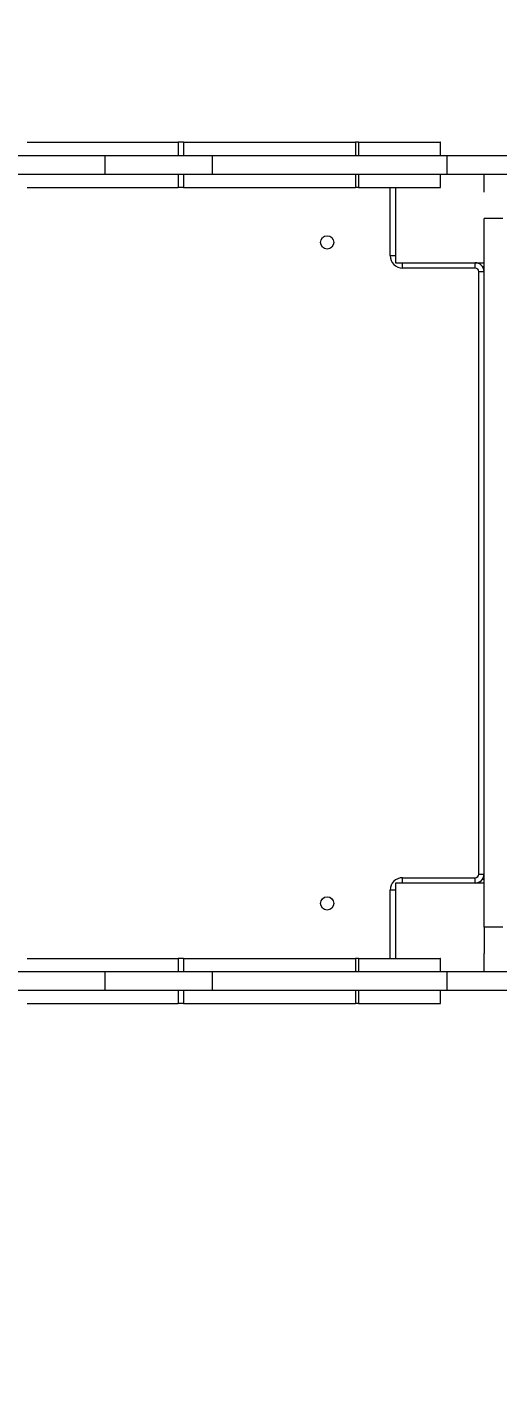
# Model space of a CAD drawing. Header units: millimetres. Extents: x -8327 to 9087, y -6583 to 5996.
# Drawn here: x 3134 to 3666, y -683 to 844 of the extents above; entities that cross this region are included whole.
import ezdxf

# ---------------------------------------------------------------- set-up
doc = ezdxf.new("R2010")
doc.units = ezdxf.units.MM
for name, color, linetype in [('DIKOM_ОБЪЕКТ', 7, 'Continuous'), ('DIKOM_РАЗМЕР_ЗОНА', 7, 'Continuous'), ('DIKOM_РАЗМЕР_ОБЪЕКТА', 7, 'Continuous')]:
    doc.layers.add(name, color=color, linetype=linetype)
doc.styles.add('style1', font='arial.ttf', dxfattribs={"width": 0.8})
doc.dimstyles.new('1-50', dxfattribs={"dimtxt": 300, "dimasz": 200, "dimexe": 100, "dimexo": 0, "dimgap": 100, "dimtad": 1, "dimtxsty": 'style1', "dimcen": 200, "dimclrd": 7, "dimclre": 7, "dimclrt": 7, "dimadec": 1, "dimazin": 2, "dimtfac": 1, "dimtmove": 0, "dimatfit": 2, "dimfxl": 0, "dimlwd": 25, "dimlwe": 18, "dimarcsym": 0})

# ---------------------------------------------------------------- blocks, each defined once
blk = doc.blocks.new('*D9')
at = {"layer": 'Defpoints', "color": 0, "transparency": 16777216}
for p in [(7087.4, 843.9), (-4957.6, 227.9), (7087.4, -4838.6)]:
    blk.add_point(p, dxfattribs=at)
at = {"layer": 'DIKOM_РАЗМЕР_ОБЪЕКТА', "color": 7, "lineweight": 18, "transparency": 16777216}
for p, q in [((7087.4, 843.9), (7087.4, -4938.6)), ((-4957.6, 227.9), (-4957.6, -4938.6))]:
    blk.add_line(p, q, dxfattribs=at)
at = {"layer": 'DIKOM_РАЗМЕР_ОБЪЕКТА', "color": 7, "lineweight": 25, "transparency": 16777216}
blk.add_line((-4757.6, -4838.6), (6887.4, -4838.6), dxfattribs=at)
at = {"layer": 'DIKOM_РАЗМЕР_ОБЪЕКТА', "color": 7, "transparency": 16777216}
for points in [[(-4757.6, -4805.3), (-4757.6, -4872), (-4957.6, -4838.6)], [(6887.4, -4805.3), (6887.4, -4872), (7087.4, -4838.6)]]:
    blk.add_solid(points, dxfattribs=at)
at = {"layer": 'DIKOM_РАЗМЕР_ОБЪЕКТА', "color": 7, "transparency": 16777216, "insert": (4098.9, -4585.5), "char_height": 300, "attachment_point": 5, "style": 'style1'}
blk.add_mtext('12040', dxfattribs=at)
blk = doc.blocks.new('*D12')
at = {"layer": 'Defpoints', "color": 0, "transparency": 16777216}
for p in [(-6501.6, 227.9), (9087.4, 227.9), (9087.4, -6483.3)]:
    blk.add_point(p, dxfattribs=at)
at = {"layer": 'DIKOM_РАЗМЕР_ЗОНА', "color": 7, "lineweight": 18, "transparency": 16777216}
for p, q in [((-6501.6, 227.9), (-6501.6, -6583.3)), ((9087.4, 227.9), (9087.4, -6583.3))]:
    blk.add_line(p, q, dxfattribs=at)
at = {"layer": 'DIKOM_РАЗМЕР_ЗОНА', "color": 7, "lineweight": 25, "transparency": 16777216}
blk.add_line((-6301.6, -6483.3), (8887.4, -6483.3), dxfattribs=at)
at = {"layer": 'DIKOM_РАЗМЕР_ЗОНА', "color": 7, "transparency": 16777216}
for points in [[(-6301.6, -6450), (-6301.6, -6516.6), (-6501.6, -6483.3)], [(8887.4, -6450), (8887.4, -6516.6), (9087.4, -6483.3)]]:
    blk.add_solid(points, dxfattribs=at)
at = {"layer": 'DIKOM_РАЗМЕР_ЗОНА', "color": 7, "transparency": 16777216, "insert": (2981.2, -6230.1), "char_height": 300, "attachment_point": 5, "style": 'style1'}
blk.add_mtext('15500', dxfattribs=at)

msp = doc.modelspace()

# ---------------------------------------------------------------- linework, layer by layer
at = {"layer": 'DIKOM_ОБЪЕКТ', "color": 7, "linetype": 'Continuous', "lineweight": 15}
for p, q in [((3304.846, 713.928), (3304.846, 698.928)), ((3311, 713.928), (3304.846, 713.928)), ((3311, 713.928), (3311, 698.928)), ((3311, 713.928), (3504.866, 713.928)), ((3504.866, 713.928), (3504.866, 698.928)), ((3508.411, 713.928), (3504.866, 713.928)), ((3508.411, 713.928), (3508.411, 698.928)), ((3600.719, 698.928), (3600.719, 713.928)), ((2926.645, 698.928), (3222.115, 698.928)), ((3222.115, 698.928), (3222.115, 677.929)), ((3222.115, 698.928), (3343.255, 698.928)), ((3343.255, 698.928), (3343.255, 677.929)), ((3343.255, 698.928), (3607.944, 698.928)), ((3607.944, 698.928), (3607.944, 677.929)), ((3607.944, 698.928), (3687.885, 698.928)), ((2926.645, 677.929), (3222.115, 677.929)), ((3222.115, 677.929), (3343.255, 677.929)), ((3304.846, 677.929), (3304.846, 662.928)), ((3311, 677.929), (3311, 662.928)), ((3343.255, 677.929), (3607.944, 677.929)), ((3504.866, 677.929), (3504.866, 662.928)), ((3508.411, 677.929), (3508.411, 662.928)), ((3600.719, 662.928), (3600.719, 677.929)), ((3607.944, 677.929), (3687.885, 677.929)), ((3649.961, 657.54), (3649.961, 677.929)), ((3311, 662.928), (3304.846, 662.928)), ((3311, 662.928), (3504.866, 662.928)), ((3508.411, 662.928), (3504.866, 662.928)), ((3543.961, 585.929), (3543.961, 662.928)), ((3549.96, 662.928), (3549.96, 577.928)), ((3670.961, 627.929), (3649.961, 627.929)), ((3649.961, -172.072), (3649.961, 627.929)), ((3543.961, 585.929), (3549.96, 585.929)), ((3549.96, 577.928), (3649.961, 577.928)), ((3557.961, 571.929), (3557.961, 577.928)), ((3639.961, 571.929), (3557.961, 571.929)), ((3639.961, 571.929), (3639.961, 577.928)), ((3643.961, -112.072), (3643.961, 567.928)), ((3643.961, 567.928), (3649.961, 567.928)), ((3648.151, 573.666), (3649.961, 573.666)), ((3649.961, -122.072), (3549.96, -122.072)), ((3549.96, -122.072), (3549.96, -207.072)), ((3557.961, -116.072), (3639.961, -116.072)), ((3557.961, -122.072), (3557.961, -116.072)), ((3639.961, -122.072), (3639.961, -116.072)), ((3643.961, -112.072), (3649.961, -112.072)), ((3648.151, -117.809), (3649.961, -117.809)), ((3549.96, -130.072), (3543.961, -130.072)), ((3543.961, -207.072), (3543.961, -130.072)), ((3670.961, -172.072), (3649.961, -172.072)), ((3649.961, -172.072), (3649.961, -201.683)), ((3304.846, -207.072), (3304.846, -222.072)), ((3311, -207.072), (3304.846, -207.072)), ((3311, -207.072), (3311, -222.072)), ((3311, -207.072), (3504.866, -207.072)), ((3504.866, -207.072), (3504.866, -222.072)), ((3508.411, -207.072), (3504.866, -207.072)), ((3508.411, -207.072), (3508.411, -222.072)), ((3600.719, -222.072), (3600.719, -207.072)), ((3649.961, -222.072), (3649.961, -201.683)), ((2926.645, -222.072), (3222.115, -222.072)), ((3222.115, -222.072), (3222.115, -243.072)), ((3222.115, -222.072), (3343.255, -222.072)), ((3343.255, -222.072), (3343.255, -243.072)), ((3343.255, -222.072), (3607.944, -222.072)), ((3607.944, -222.072), (3607.944, -243.072)), ((3607.944, -222.072), (3687.885, -222.072)), ((2926.645, -243.072), (3222.115, -243.072)), ((3222.115, -243.072), (3343.255, -243.072)), ((3304.846, -243.072), (3304.846, -258.072)), ((3311, -243.072), (3311, -258.072)), ((3343.255, -243.072), (3607.944, -243.072)), ((3504.866, -243.072), (3504.866, -258.072)), ((3508.411, -243.072), (3508.411, -258.072)), ((3600.719, -258.072), (3600.719, -243.072)), ((3607.944, -243.072), (3687.885, -243.072)), ((3311, -258.072), (3304.846, -258.072)), ((3311, -258.072), (3504.866, -258.072)), ((3508.411, -258.072), (3504.866, -258.072))]:
    msp.add_line(p, q, dxfattribs=at)
for centre in [(3472.961, 600.928), (3472.961, -145.072)]:
    msp.add_circle(centre, 7.5, dxfattribs=at)
for centre, radius, start, end in [((3557.961, 585.928), 14, 180, 270), ((3639.961, 567.928), 10, 0, 90), ((3639.961, 567.928), 4, 0, 90), ((3557.961, -130.072), 14, 90, 180), ((3639.961, -112.072), 4, 270, 0), ((3639.961, -112.072), 10, 270, 0)]:
    msp.add_arc(centre, radius, start, end, dxfattribs=at)
for points, knots in [([(3134.467, 713.928), (3134.474, 713.928), (3134.494, 713.928), (3135.494, 713.928), (3137.437, 713.928), (3140.389, 713.928), (3144.243, 713.928), (3148.844, 713.928), (3153.975, 713.928), (3159.427, 713.928), (3165.034, 713.928), (3170.684, 713.928), (3177.031, 713.928), (3184.098, 713.928), (3191.898, 713.928), (3199.689, 713.928), (3207.529, 713.928), (3216.569, 713.928), (3226.919, 713.928), (3238.666, 713.928), (3250.812, 713.928), (3262.841, 713.928), (3274.725, 713.928), (3283.292, 713.928), (3288.961, 713.928), (3291.643, 713.928), (3294.338, 713.928), (3297.047, 713.928), (3299.768, 713.928), (3302.37, 713.928), (3304.063, 713.928), (3304.846, 713.928)], [0, 0, 0, 0, 0.02409856, 0.05895703, 0.09500204, 0.13171699, 0.16843178, 0.20447297, 0.23932431, 0.27269506, 0.30452241, 0.33493019, 0.36414401, 0.40354195, 0.44186332, 0.47974944, 0.51771984, 0.5561709, 0.6113558, 0.66860376, 0.72823313, 0.79038972, 0.84720663, 0.90596784, 0.91941942, 0.93296355, 0.94659843, 0.96032338, 0.97413848, 0.98803425, 1, 1, 1, 1]), ([(3508.411, 713.928), (3509.073, 713.928), (3510.62, 713.928), (3513.17, 713.928), (3516.149, 713.928), (3519.344, 713.928), (3522.594, 713.928), (3525.813, 713.928), (3528.978, 713.928), (3534.249, 713.928), (3541.44, 713.928), (3550.819, 713.928), (3560.041, 713.928), (3568.969, 713.928), (3576.216, 713.928), (3581.986, 713.928), (3586.53, 713.928), (3590.628, 713.928), (3594.237, 713.928), (3596.959, 713.928), (3598.895, 713.928), (3600.103, 713.928), (3600.732, 713.928), (3600.648, 713.928), (3600.623, 713.928)], [0, 0, 0, 0, 0.01567234, 0.03655542, 0.06094781, 0.087146, 0.11358536, 0.13976842, 0.16568688, 0.19133807, 0.27016072, 0.34619717, 0.43308804, 0.51617462, 0.59589057, 0.64870934, 0.70071489, 0.75244532, 0.80461074, 0.85810885, 0.89772992, 0.93895967, 0.98215224, 1, 1, 1, 1]), ([(3134.467, 662.928), (3134.474, 662.928), (3134.494, 662.928), (3135.494, 662.928), (3137.437, 662.928), (3140.389, 662.928), (3144.243, 662.928), (3148.844, 662.928), (3153.975, 662.928), (3159.427, 662.928), (3165.034, 662.928), (3170.684, 662.928), (3177.031, 662.928), (3184.098, 662.928), (3191.898, 662.928), (3199.689, 662.928), (3207.529, 662.928), (3216.569, 662.928), (3226.919, 662.928), (3238.666, 662.928), (3250.812, 662.928), (3262.841, 662.928), (3274.725, 662.928), (3283.292, 662.928), (3288.961, 662.928), (3291.643, 662.928), (3294.338, 662.928), (3297.047, 662.928), (3299.768, 662.928), (3302.37, 662.928), (3304.063, 662.928), (3304.846, 662.928)], [0, 0, 0, 0, 0.02409856, 0.05895703, 0.09500204, 0.13171699, 0.16843178, 0.20447297, 0.23932431, 0.27269506, 0.30452241, 0.33493019, 0.36414401, 0.40354195, 0.44186332, 0.47974944, 0.51771984, 0.5561709, 0.6113558, 0.66860376, 0.72823313, 0.79038972, 0.84720663, 0.90596784, 0.91941942, 0.93296355, 0.94659843, 0.96032338, 0.97413848, 0.98803425, 1, 1, 1, 1]), ([(3508.411, 662.928), (3509.073, 662.928), (3510.62, 662.928), (3513.17, 662.928), (3516.149, 662.928), (3519.344, 662.928), (3522.594, 662.928), (3525.813, 662.928), (3528.978, 662.928), (3534.249, 662.928), (3541.44, 662.928), (3550.819, 662.928), (3560.041, 662.928), (3568.969, 662.928), (3576.216, 662.928), (3581.986, 662.928), (3586.53, 662.928), (3590.628, 662.928), (3594.237, 662.928), (3596.959, 662.928), (3598.895, 662.928), (3600.103, 662.928), (3600.732, 662.928), (3600.648, 662.928), (3600.623, 662.928)], [0, 0, 0, 0, 0.01567234, 0.03655542, 0.06094781, 0.087146, 0.11358536, 0.13976842, 0.16568688, 0.19133807, 0.27016072, 0.34619717, 0.43308804, 0.51617462, 0.59589057, 0.64870934, 0.70071489, 0.75244532, 0.80461074, 0.85810885, 0.89772992, 0.93895967, 0.98215224, 1, 1, 1, 1]), ([(3134.467, -207.072), (3134.474, -207.072), (3134.494, -207.072), (3135.494, -207.072), (3137.437, -207.072), (3140.389, -207.072), (3144.243, -207.072), (3148.844, -207.072), (3153.975, -207.072), (3159.427, -207.072), (3165.034, -207.072), (3170.684, -207.072), (3177.031, -207.072), (3184.098, -207.072), (3191.898, -207.072), (3199.689, -207.072), (3207.529, -207.072), (3216.569, -207.072), (3226.919, -207.072), (3238.666, -207.072), (3250.812, -207.072), (3262.841, -207.072), (3274.725, -207.072), (3283.292, -207.072), (3288.961, -207.072), (3291.643, -207.072), (3294.338, -207.072), (3297.047, -207.072), (3299.768, -207.072), (3302.37, -207.072), (3304.063, -207.072), (3304.846, -207.072)], [0, 0, 0, 0, 0.02409856, 0.05895703, 0.09500204, 0.13171699, 0.16843178, 0.20447297, 0.23932431, 0.27269506, 0.30452241, 0.33493019, 0.36414401, 0.40354195, 0.44186332, 0.47974944, 0.51771984, 0.5561709, 0.6113558, 0.66860376, 0.72823313, 0.79038972, 0.84720663, 0.90596784, 0.91941942, 0.93296355, 0.94659843, 0.96032338, 0.97413848, 0.98803425, 1, 1, 1, 1]), ([(3508.411, -207.072), (3509.073, -207.072), (3510.62, -207.072), (3513.17, -207.072), (3516.149, -207.072), (3519.344, -207.072), (3522.594, -207.072), (3525.813, -207.072), (3528.978, -207.072), (3534.249, -207.072), (3541.44, -207.072), (3550.819, -207.072), (3560.041, -207.072), (3568.969, -207.072), (3576.216, -207.072), (3581.986, -207.072), (3586.53, -207.072), (3590.628, -207.072), (3594.237, -207.072), (3596.959, -207.072), (3598.895, -207.072), (3600.103, -207.072), (3600.732, -207.072), (3600.648, -207.072), (3600.623, -207.072)], [0, 0, 0, 0, 0.01567234, 0.03655542, 0.06094781, 0.087146, 0.11358536, 0.13976842, 0.16568688, 0.19133807, 0.27016072, 0.34619717, 0.43308804, 0.51617462, 0.59589057, 0.64870934, 0.70071489, 0.75244532, 0.80461074, 0.85810885, 0.89772992, 0.93895967, 0.98215224, 1, 1, 1, 1]), ([(3134.467, -258.072), (3134.474, -258.072), (3134.494, -258.072), (3135.494, -258.072), (3137.437, -258.072), (3140.389, -258.072), (3144.243, -258.072), (3148.844, -258.072), (3153.975, -258.072), (3159.427, -258.072), (3165.034, -258.072), (3170.684, -258.072), (3177.031, -258.072), (3184.098, -258.072), (3191.898, -258.072), (3199.689, -258.072), (3207.529, -258.072), (3216.569, -258.072), (3226.919, -258.072), (3238.666, -258.072), (3250.812, -258.072), (3262.841, -258.072), (3274.725, -258.072), (3283.292, -258.072), (3288.961, -258.072), (3291.643, -258.072), (3294.338, -258.072), (3297.047, -258.072), (3299.768, -258.072), (3302.37, -258.072), (3304.063, -258.072), (3304.846, -258.072)], [0, 0, 0, 0, 0.02409856, 0.05895703, 0.09500204, 0.13171699, 0.16843178, 0.20447297, 0.23932431, 0.27269506, 0.30452241, 0.33493019, 0.36414401, 0.40354195, 0.44186332, 0.47974944, 0.51771984, 0.5561709, 0.6113558, 0.66860376, 0.72823313, 0.79038972, 0.84720663, 0.90596784, 0.91941942, 0.93296355, 0.94659843, 0.96032338, 0.97413848, 0.98803425, 1, 1, 1, 1]), ([(3508.411, -258.072), (3509.073, -258.072), (3510.62, -258.072), (3513.17, -258.072), (3516.149, -258.072), (3519.344, -258.072), (3522.594, -258.072), (3525.813, -258.072), (3528.978, -258.072), (3534.249, -258.072), (3541.44, -258.072), (3550.819, -258.072), (3560.041, -258.072), (3568.969, -258.072), (3576.216, -258.072), (3581.986, -258.072), (3586.53, -258.072), (3590.628, -258.072), (3594.237, -258.072), (3596.959, -258.072), (3598.895, -258.072), (3600.103, -258.072), (3600.732, -258.072), (3600.648, -258.072), (3600.623, -258.072)], [0, 0, 0, 0, 0.01567234, 0.03655542, 0.06094781, 0.087146, 0.11358536, 0.13976842, 0.16568688, 0.19133807, 0.27016072, 0.34619717, 0.43308804, 0.51617462, 0.59589057, 0.64870934, 0.70071489, 0.75244532, 0.80461074, 0.85810885, 0.89772992, 0.93895967, 0.98215224, 1, 1, 1, 1])]:
    msp.add_open_spline(points, degree=3, knots=knots, dxfattribs=at)

# ---------------------------------------------------------------- dimensions: what is measured, and where the dimension line sits
at = {"layer": 'DIKOM_РАЗМЕР_ЗОНА'}
dim = msp.add_linear_dim(base=(9087.366, -6483.303), p1=(-6501.585, 227.929), p2=(9087.366, 227.928), text='15500', dimstyle='1-50', dxfattribs=at)
dim.commit()
dim.dimension.update_dxf_attribs({"geometry": '*D12', "text_midpoint": (2981.198, -6483.303), "dimtype": 160})
at = {"layer": 'DIKOM_РАЗМЕР_ОБЪЕКТА'}
dim = msp.add_linear_dim(base=(7087.366, -4838.641), p1=(-4957.594, 227.929), p2=(7087.366, 843.902), text='12040', dimstyle='1-50', dxfattribs=at)
dim.commit()
dim.dimension.update_dxf_attribs({"geometry": '*D9', "text_midpoint": (4098.945, -4838.641), "dimtype": 160})

doc.saveas('drawing.dxf')
